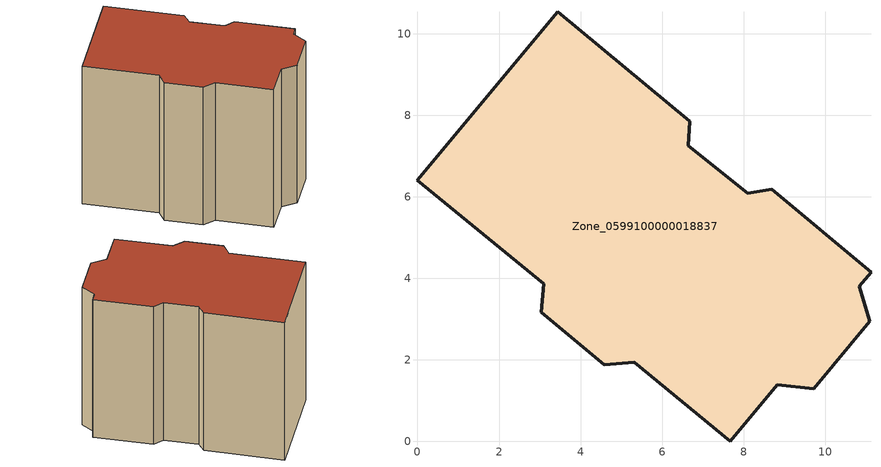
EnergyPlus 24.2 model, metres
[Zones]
Zone_0599100000018837
 floor ground (C_G): 8.1,6.09 8.69,6.18 11.13,4.15 10.84,3.8 11.1,2.94 9.72,1.29 8.83,1.38 7.68,0 5.32,1.94 4.59,1.88 3.04,3.17 3.1,3.86 0,6.41 3.44,10.54 6.68,7.85 6.65,7.25 z0
 wall outside (C_F): 4.59,1.88 5.32,1.94 7.68,0 8.83,1.38 9.72,1.29 11.1,2.94 10.84,3.8 11.13,4.15 8.69,6.18 8.1,6.09 6.65,7.25 6.68,7.85 3.44,10.54 0,6.41 3.1,3.86 3.04,3.17 4.59,1.88 z0:8.64
 roof outside (C_R): 8.1,6.09 6.65,7.25 6.68,7.85 3.44,10.54 0,6.41 3.1,3.86 3.04,3.17 4.59,1.88 5.32,1.94 7.68,0 8.83,1.38 9.72,1.29 11.1,2.94 10.84,3.8 11.13,4.15 8.69,6.18 z8.64
[BUILDING]
Pand.0599100000018837: North Axis=0; Terrain=City; Loads Convergence Tolerance Value=0.04; Temperature Convergence Tolerance Value=0.4; Solar Distribution=FullExterior; Maximum Number of Warmup Days=25; Minimum Number of Warmup Days=1
[Site:Location]
Rotterdam.The.Hague.AP_ZH_NLD Design_Conditions: Latitude=51.96; Longitude=4.45; Time Zone=1; Elevation=-4.5
[SITE:GROUNDTEMPERATURE:BUILDINGSURFACE]
18, 18, 18, 18, 18, 18, 18, 18, 18, 18, 18, 18
[MATERIAL] Thermal Absorptance=0.9; Solar Absorptance=0.7; Visible Absorptance=0.7
Name | Roughness | Thickness | Conductivity | Density | Specific Heat
G.TI.1946 | MediumSmooth | 0.15 | 1 | 540 | 1210
F.TI.1946 | Rough | 0.3 | 0.857143 | 1920 | 840
R.TI.1946 | MediumRough | 0.2 | 0.1 | 1500 | 1000
[CONSTRUCTION]
C_G: G.TI.1946
C_F: F.TI.1946
C_R: R.TI.1946
[ZONE]
Zone_0599100000018837: Type=1; Multiplier=1; Ceiling Height=Autocalculate; Volume=Autocalculate; Floor Area=autocalculate; Part of Total Floor Area=Yes
[ZONEINFILTRATION:DESIGNFLOWRATE]
Infil_Zone_0599100000018837: Zone or ZoneList or Space or SpaceList=Zone_0599100000018837; Schedule=AlwaysOn; Design Flow Rate Calculation Method=Flow/Area; Flow Rate per Floor Area=0.003; Constant Term Coefficient=1; Temperature Term Coefficient=0; Velocity Term Coefficient=0; Velocity Squared Term Coefficient=0
[HVACTEMPLATE:ZONE:IDEALLOADSAIRSYSTEM]
Zone_0599100000018837: Maximum Heating Supply Air Temperature=50; Minimum Cooling Supply Air Temperature=13; Maximum Heating Supply Air Humidity Ratio=0.0156; Minimum Cooling Supply Air Humidity Ratio=0.0077; Heating Limit=NoLimit; Cooling Limit=NoLimit; Dehumidification Control Type=ConstantSensibleHeatRatio; Cooling Sensible Heat Ratio=0.7; Dehumidification Setpoint=60; Humidification Control Type=None; Humidification Setpoint=30; Outdoor Air Method=None; Outdoor Air Flow Rate per Person=0.00944; Outdoor Air Flow Rate per Zone Floor Area=0; Outdoor Air Flow Rate per Zone=0; Demand Controlled Ventilation Type=None; Outdoor Air Economizer Type=NoEconomizer; Heat Recovery Type=None; Sensible Heat Recovery Effectiveness=0.7; Latent Heat Recovery Effectiveness=0.65
[ZONECONTROL:THERMOSTAT]
ThermostatControl_Zone_0599100000018837: Zone or ZoneList=Zone_0599100000018837; Control Type Schedule=DualSetpointControlType; Control 1=Thermostat_Zone_0599100000018837; Temperature Difference Between Cutout And Setpoint=0
[THERMOSTATSETPOINT:DUALSETPOINT]
Thermostat_Zone_0599100000018837: Heating Setpoint Temperature Schedule=HeatingSetpoint_Zone_0599100000018837; Cooling Setpoint Temperature Schedule=CoolingSetpoint_Zone_0599100000018837
[SCHEDULE:COMPACT]
HeatingSetpoint_Zone_0599100000018837: Through: 12/31, For: AllDays, Until: 24:00, 21
CoolingSetpoint_Zone_0599100000018837: Through: 12/31, For: AllDays, Until: 24:00, 24
DualSetpointControlType: Through: 12/31, For: AllDays, Until: 24:00, 4
AlwaysOn: Through: 12/31, For: AllDays, Until: 24:00, 1
